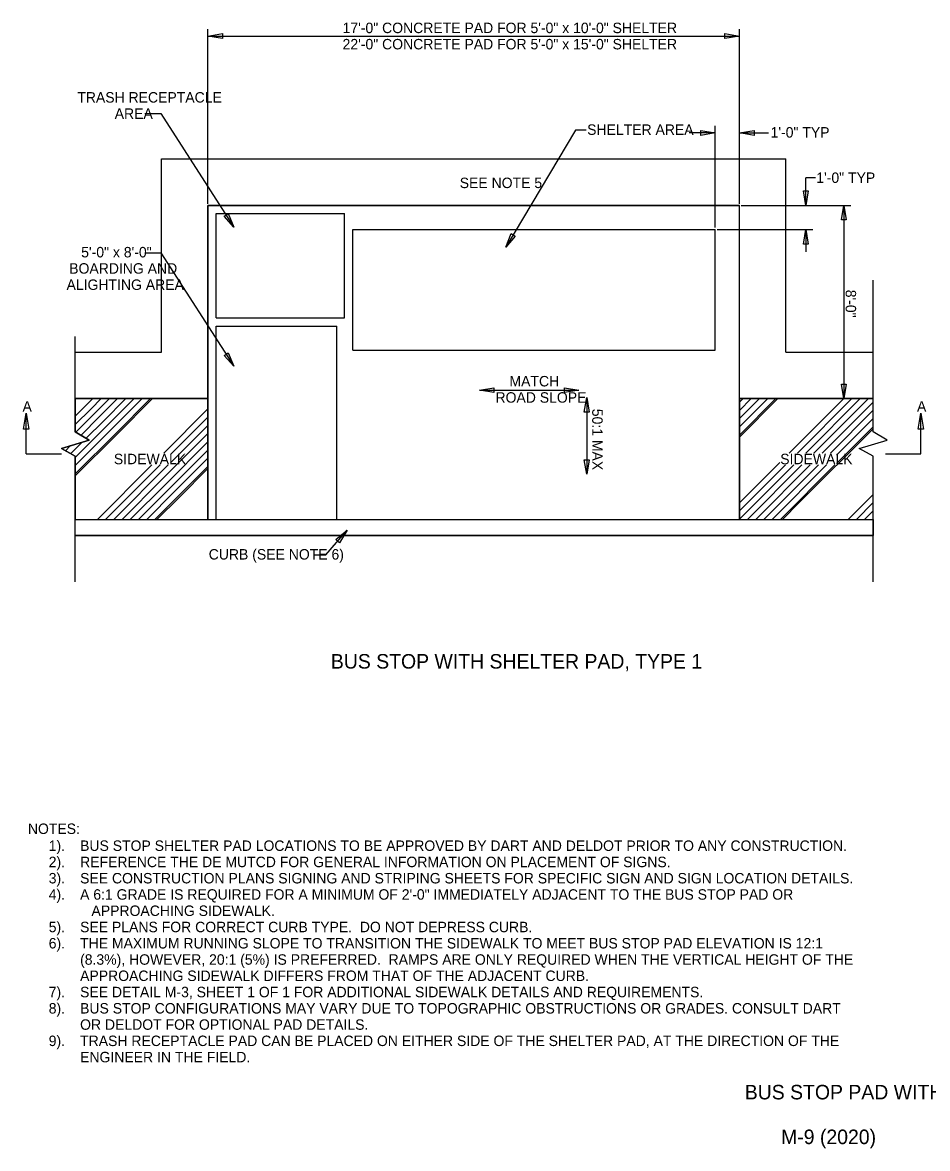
# Model space of a CAD drawing. Extents: x 1.2 to 16.6, y 0.6 to 10.4.
# Drawn here: x 1.18 to 8.97, y 0.57 to 10.27 of the extents above; entities that cross this region are included whole.
import ezdxf

# ---------------------------------------------------------------- set-up
doc = ezdxf.new("R2010")
doc.units = 0
for name, color, linetype in [('SD_P_Dimension Lines', 7, 'Continuous'), ('SD_P_Dimension Text', 7, 'Continuous'), ('SD_P_Prop Object Lines', 7, 'Continuous'), ('SD_P_Shading', 7, 'Continuous'), ('SD_P_Subtitles', 7, 'Continuous'), ('SD_X_Exist Hidden Lines', 7, 'Continuous'), ('SD_X_Exist Object Lines', 7, 'Continuous')]:
    doc.layers.add(name, color=color, linetype=linetype)

msp = doc.modelspace()

# ---------------------------------------------------------------- linework, layer by layer
at = {"layer": 'SD_P_Dimension Lines'}
for p, q in [((2.7728, 8.7086), (2.7728, 10.2119)), ((7.3481, 8.7086), (7.3481, 10.2119)), ((2.7728, 10.1519), (7.3481, 10.1519)), ((2.2298, 9.4845), (2.3683, 9.4845)), ((2.3683, 9.4845), (2.997, 8.5074)), ((5.9374, 9.3417), (5.336, 8.3328)), ((6.0294, 9.3417), (5.9374, 9.3417)), ((7.1401, 9.3176), (6.9143, 9.3176)), ((7.1401, 8.5023), (7.1401, 9.3776)), ((7.3481, 9.3176), (7.5978, 9.3176)), ((7.9195, 8.6941), (7.9195, 8.9324)), ((8.0024, 8.9324), (7.9195, 8.9324)), ((7.362, 8.6941), (8.3065, 8.6941)), ((8.2465, 8.6941), (8.2465, 7.0303)), ((7.1565, 8.4861), (7.9795, 8.4861)), ((7.9195, 8.4861), (7.9195, 8.2937)), ((2.2298, 8.2855), (2.3683, 8.2855)), ((2.3683, 8.2855), (2.997, 7.3083)), ((5.1093, 7.1036), (5.9659, 7.1036)), ((6.0332, 7.0387), (6.0332, 6.379)), ((1.2103, 6.5537), (1.2103, 6.9062)), ((8.9085, 6.5537), (8.9085, 6.9062)), ((1.2103, 6.5537), (1.5145, 6.5537)), ((8.6043, 6.5537), (8.9085, 6.5537)), ((3.7866, 5.6858), (3.9728, 5.8975)), ((3.6829, 5.6858), (3.7866, 5.6858))]:
    msp.add_line(p, q, dxfattribs=at)
for points in [[(2.8978, 10.1311), (2.7728, 10.1519), (2.8978, 10.1727)], [(7.2231, 10.1727), (7.3481, 10.1519), (7.2231, 10.1311)], [(7.0151, 9.3384), (7.1401, 9.3176), (7.0151, 9.2968)], [(7.4731, 9.2968), (7.3481, 9.3176), (7.4731, 9.3384)], [(7.9403, 8.8191), (7.9195, 8.6941), (7.8987, 8.8191)], [(8.2257, 8.5691), (8.2465, 8.6941), (8.2673, 8.5691)], [(2.9468, 8.6238), (2.997, 8.5074), (2.9118, 8.6013)], [(5.4179, 8.4295), (5.336, 8.3328), (5.3821, 8.4508)], [(7.8987, 8.3611), (7.9195, 8.4861), (7.9403, 8.3611)], [(2.9468, 7.4247), (2.997, 7.3083), (2.9118, 7.4022)], [(5.2343, 7.0828), (5.1093, 7.1036), (5.2343, 7.1244)], [(5.8409, 7.1244), (5.9659, 7.1036), (5.8409, 7.0828)], [(8.2673, 7.1553), (8.2465, 7.0303), (8.2257, 7.1553)], [(6.0124, 6.9137), (6.0332, 7.0387), (6.054, 6.9137)], [(1.1874, 6.7687), (1.2103, 6.9062), (1.2332, 6.7687)], [(8.8856, 6.7687), (8.9085, 6.9062), (8.9313, 6.7687)], [(6.054, 6.504), (6.0332, 6.379), (6.0124, 6.504)], [(3.8746, 5.8174), (3.9728, 5.8975), (3.9058, 5.7899)]]:
    msp.add_lwpolyline(points, close=True, dxfattribs=at)
at = {"layer": 'SD_P_Prop Object Lines'}
for p, q in [((2.7728, 8.6941), (7.3481, 8.6941)), ((2.7728, 5.9905), (2.7728, 8.6941)), ((7.3481, 5.9905), (7.3481, 8.6941)), ((1.6315, 7.0303), (2.7728, 7.0303)), ((2.7728, 7.0303), (1.6315, 7.0303)), ((1.6315, 7.0303), (1.6315, 6.7455)), ((1.7321, 6.9786), (1.7838, 7.0303)), ((1.7674, 6.9433), (1.8545, 7.0303)), ((1.8028, 6.9079), (1.9252, 7.0303)), ((1.8381, 6.8726), (1.9959, 7.0303)), ((1.8735, 6.8372), (2.0666, 7.0303)), ((1.9089, 6.8018), (2.1373, 7.0303)), ((1.9442, 6.7665), (2.2081, 7.0303)), ((1.9796, 6.7311), (2.2788, 7.0303)), ((1.9884, 6.7223), (2.2964, 7.0303)), ((2.7728, 5.9905), (2.7728, 7.0303)), ((7.3481, 7.0303), (8.4983, 7.0303)), ((7.3481, 7.0303), (7.3481, 5.9905)), ((7.3481, 6.6993), (7.6791, 7.0303)), ((7.3481, 6.717), (7.6615, 7.0303)), ((7.3481, 6.7877), (7.5907, 7.0303)), ((7.3481, 6.8584), (7.52, 7.0303)), ((7.3481, 6.9291), (7.4493, 7.0303)), ((7.3481, 6.9998), (7.3786, 7.0303)), ((7.7764, 6.5619), (8.2448, 7.0303)), ((7.8471, 6.5619), (8.3155, 7.0303)), ((7.9178, 6.5619), (8.3862, 7.0303)), ((7.9885, 6.5619), (8.457, 7.0303)), ((8.0592, 6.5619), (8.4983, 7.0009)), ((8.4983, 6.7455), (8.4983, 7.0303)), ((1.6315, 6.878), (1.7321, 6.9786)), ((1.6315, 6.8073), (1.7674, 6.9433)), ((1.637, 6.7422), (1.8028, 6.9079)), ((2.3937, 6.5619), (2.7728, 6.941)), ((8.1299, 6.5619), (8.4983, 6.9302)), ((1.6315, 6.5245), (1.9089, 6.8018)), ((1.6811, 6.7155), (1.8381, 6.8726)), ((1.7251, 6.6888), (1.8735, 6.8372)), ((2.4505, 6.548), (2.7728, 6.8703)), ((2.4505, 6.4773), (2.7728, 6.7996)), ((8.1819, 6.5431), (8.4983, 6.8595)), ((8.1819, 6.4724), (8.4983, 6.7888)), ((1.6315, 6.4538), (1.9442, 6.7665)), ((1.6315, 6.7455), (1.7509, 6.6733)), ((1.6315, 6.3831), (1.9796, 6.7311)), ((1.6315, 6.3654), (1.9884, 6.7223)), ((2.3773, 6.3334), (2.7728, 6.7289)), ((7.8625, 6.1354), (8.4983, 6.7711)), ((8.6176, 6.6733), (8.4983, 6.7455)), ((1.7509, 6.6733), (1.5118, 6.6023)), ((1.5118, 6.6023), (1.6315, 6.5345)), ((1.5476, 6.582), (1.5916, 6.626)), ((1.5928, 6.5565), (1.6921, 6.6558)), ((2.4127, 6.298), (2.7728, 6.6582)), ((8.3785, 6.6023), (8.6176, 6.6733)), ((8.4983, 6.5345), (8.3785, 6.6023)), ((1.6315, 6.5345), (1.6315, 5.9905)), ((2.448, 6.2627), (2.7728, 6.5875)), ((2.4834, 6.2273), (2.7728, 6.5168)), ((8.4983, 5.9905), (8.4983, 6.5345)), ((1.8223, 5.9905), (2.291, 6.4593)), ((1.893, 5.9905), (2.3618, 6.4593)), ((1.9637, 5.9905), (2.4325, 6.4593)), ((2.5187, 6.192), (2.7728, 6.446)), ((2.5276, 6.1831), (2.7728, 6.4284)), ((7.3481, 6.1336), (7.6961, 6.4816)), ((7.3481, 5.9922), (7.8152, 6.4593)), ((7.3481, 6.0629), (7.7444, 6.4593)), ((7.4171, 5.9905), (7.8859, 6.4593)), ((7.4878, 5.9905), (7.9566, 6.4593)), ((7.5585, 5.9905), (8.0273, 6.4593)), ((7.6292, 5.9905), (8.098, 6.4593)), ((7.7, 5.9905), (8.1687, 6.4593)), ((2.0344, 5.9905), (2.3773, 6.3334)), ((2.1051, 5.9905), (2.4127, 6.298)), ((2.1758, 5.9905), (2.448, 6.2627)), ((2.2466, 5.9905), (2.4834, 6.2273)), ((8.2833, 5.9905), (8.4983, 6.2054)), ((2.3173, 5.9905), (2.5187, 6.192)), ((2.3349, 5.9905), (2.5276, 6.1831)), ((7.7176, 5.9905), (7.8625, 6.1354)), ((8.354, 5.9905), (8.4983, 6.1347)), ((8.4247, 5.9905), (8.4983, 6.064)), ((1.6315, 5.9905), (8.4983, 5.9905)), ((1.6315, 5.9905), (2.7728, 5.9905)), ((7.3481, 5.9905), (8.4983, 5.9905)), ((8.4955, 5.9905), (8.4983, 5.9933)), ((1.6315, 5.851), (8.4983, 5.851))]:
    msp.add_line(p, q, dxfattribs=at)
msp.add_lwpolyline([(8.4983, 7.0303), (8.2465, 7.0303), (7.3481, 7.0303)], dxfattribs=at)
at = {"layer": 'SD_P_Shading'}
for points in [[(2.7728, 5.9905), (7.3481, 5.9905), (7.3481, 8.6941), (2.7728, 8.6941)], [(1.6315, 5.9905), (8.4983, 5.9905), (8.4983, 5.851), (1.6315, 5.851)]]:
    msp.add_lwpolyline(points, close=True, dxfattribs=at)
at = {"layer": 'SD_X_Exist Hidden Lines'}
for p, q in [((2.3728, 7.4303), (2.3728, 9.0941)), ((2.3728, 9.0941), (7.7481, 9.0941)), ((7.7481, 7.4303), (7.7481, 9.0941)), ((2.8437, 7.7251), (2.8437, 8.6232)), ((2.8437, 8.6232), (3.9497, 8.6232)), ((3.9497, 7.7251), (3.9497, 8.6232)), ((4.0206, 8.4861), (7.1401, 8.4861)), ((4.0206, 7.4463), (4.0206, 8.4861)), ((7.1401, 7.4463), (7.1401, 8.4861)), ((2.8437, 7.7251), (3.9497, 7.7251)), ((2.8437, 7.6542), (3.8836, 7.6542)), ((2.8437, 5.9905), (2.8437, 7.6542)), ((3.8836, 5.9905), (3.8836, 7.6542)), ((1.6315, 7.4303), (2.3728, 7.4303)), ((4.0206, 7.4463), (7.1401, 7.4463)), ((7.7481, 7.4303), (8.4983, 7.4303))]:
    msp.add_line(p, q, dxfattribs=at)
at = {"layer": 'SD_X_Exist Object Lines'}
for p, q in [((8.4983, 6.7455), (8.4983, 8.0489)), ((1.6315, 6.7455), (1.6315, 7.5663)), ((1.7509, 6.6733), (1.6315, 6.7455)), ((8.6176, 6.6733), (8.4983, 6.7455)), ((1.5118, 6.6023), (1.7509, 6.6733)), ((1.6315, 6.5345), (1.5118, 6.6023)), ((8.3785, 6.6023), (8.6176, 6.6733)), ((8.4983, 6.5345), (8.3785, 6.6023)), ((1.6315, 5.4526), (1.6315, 6.5345)), ((8.4983, 5.4526), (8.4983, 6.5345))]:
    msp.add_line(p, q, dxfattribs=at)

# ---------------------------------------------------------------- texts
at = {"layer": 'SD_P_Dimension Lines'}
for s, height, p in [('NOTES:', 0.09, (1.2238, 3.2823)), ('BUS STOP PAD WITH SHELTER, TYPES 1 & 2', 0.125, (7.3935, 0.9973)), ('M-9 (2020)', 0.125, (7.706, 0.6123))]:
    msp.add_text(s, height=height, dxfattribs=at).set_placement(p)
at = {"layer": 'SD_P_Dimension Text'}
for s, p in [('17\'-0" CONCRETE PAD FOR 5\'-0" x 10\'-0" SHELTER', (3.9322, 10.1769)), ('22\'-0" CONCRETE PAD FOR 5\'-0" x 15\'-0" SHELTER', (3.9322, 10.0369)), ('TRASH RECEPTACLE', (1.649, 9.579)), ('AREA', (1.971, 9.439)), ('SHELTER AREA', (6.0369, 9.3012)), ('1\'-0" TYP', (7.6157, 9.2777)), ('SEE NOTE 5', (4.9403, 8.8428)), ('1\'-0" TYP', (8.009, 8.8874)), ('5\'-0" x 8\'-0"', (1.6827, 8.2461)), ('BOARDING AND', (1.5795, 8.1061)), ('ALIGHTING AREA', (1.5566, 7.9661)), ('MATCH', (5.3684, 7.1353)), ('ROAD SLOPE', (5.2481, 6.9953)), ('A', (1.1775, 6.9182)), ('A', (8.8756, 6.9182)), ('SIDEWALK', (1.9637, 6.4654)), ('SIDEWALK', (7.6986, 6.4654)), ('CURB (SEE NOTE 6)', (2.7801, 5.6449)), ('1).', (1.4032, 3.1365)), ('BUS STOP SHELTER PAD LOCATIONS TO BE APPROVED BY DART AND DELDOT PRIOR TO ANY CONSTRUCTION.', (1.6732, 3.1365)), ('2).', (1.4032, 2.9965)), ('REFERENCE THE DE MUTCD FOR GENERAL INFORMATION ON PLACEMENT OF SIGNS.', (1.6732, 2.9965)), ('3).', (1.4032, 2.8565)), ('SEE CONSTRUCTION PLANS SIGNING AND STRIPING SHEETS FOR SPECIFIC SIGN AND SIGN LOCATION DETAILS.', (1.6732, 2.8565)), ('4).', (1.4032, 2.7165)), ('A 6:1 GRADE IS REQUIRED FOR A MINIMUM OF 2\'-0" IMMEDIATELY ADJACENT TO THE BUS STOP PAD OR', (1.6732, 2.7165)), ('           APPROACHING SIDEWALK. ', (1.4032, 2.5765)), ('5).', (1.4032, 2.4365)), ('SEE PLANS FOR CORRECT CURB TYPE.  DO NOT DEPRESS CURB.', (1.6732, 2.4365)), ('6).', (1.4032, 2.2965)), ('THE MAXIMUM RUNNING SLOPE TO TRANSITION THE SIDEWALK TO MEET BUS STOP PAD ELEVATION IS 12:1', (1.6732, 2.2965)), ('(8.3%), HOWEVER, 20:1 (5%) IS PREFERRED.  RAMPS ARE ONLY REQUIRED WHEN THE VERTICAL HEIGHT OF THE', (1.6732, 2.1565)), ('APPROACHING SIDEWALK DIFFERS FROM THAT OF THE ADJACENT CURB.', (1.6732, 2.0165)), ('7).', (1.4032, 1.8765)), ('SEE DETAIL M-3, SHEET 1 OF 1 FOR ADDITIONAL SIDEWALK DETAILS AND REQUIREMENTS.', (1.6732, 1.8765)), ('8).', (1.4032, 1.7365)), ('BUS STOP CONFIGURATIONS MAY VARY DUE TO TOPOGRAPHIC OBSTRUCTIONS OR GRADES. CONSULT DART', (1.6732, 1.7365)), ('OR DELDOT FOR OPTIONAL PAD DETAILS.', (1.6732, 1.5965)), ('9).', (1.4032, 1.4565)), ('TRASH RECEPTACLE PAD CAN BE PLACED ON EITHER SIDE OF THE SHELTER PAD, AT THE DIRECTION OF THE', (1.6732, 1.4565)), ('ENGINEER IN THE FIELD.', (1.6732, 1.3165))]:
    msp.add_text(s, height=0.09, dxfattribs=at).set_placement(p)
for s, p in [('8\'-0"', (8.2615, 7.9675)), ('50:1 MAX', (6.0803, 6.9426))]:
    msp.add_text(s, height=0.09, rotation=270, dxfattribs=at).set_placement(p)
at = {"layer": 'SD_P_Subtitles'}
msp.add_text('BUS STOP WITH SHELTER PAD, TYPE 1', height=0.125, dxfattribs=at).set_placement((3.8314, 4.7061))

doc.saveas('drawing.dxf')
